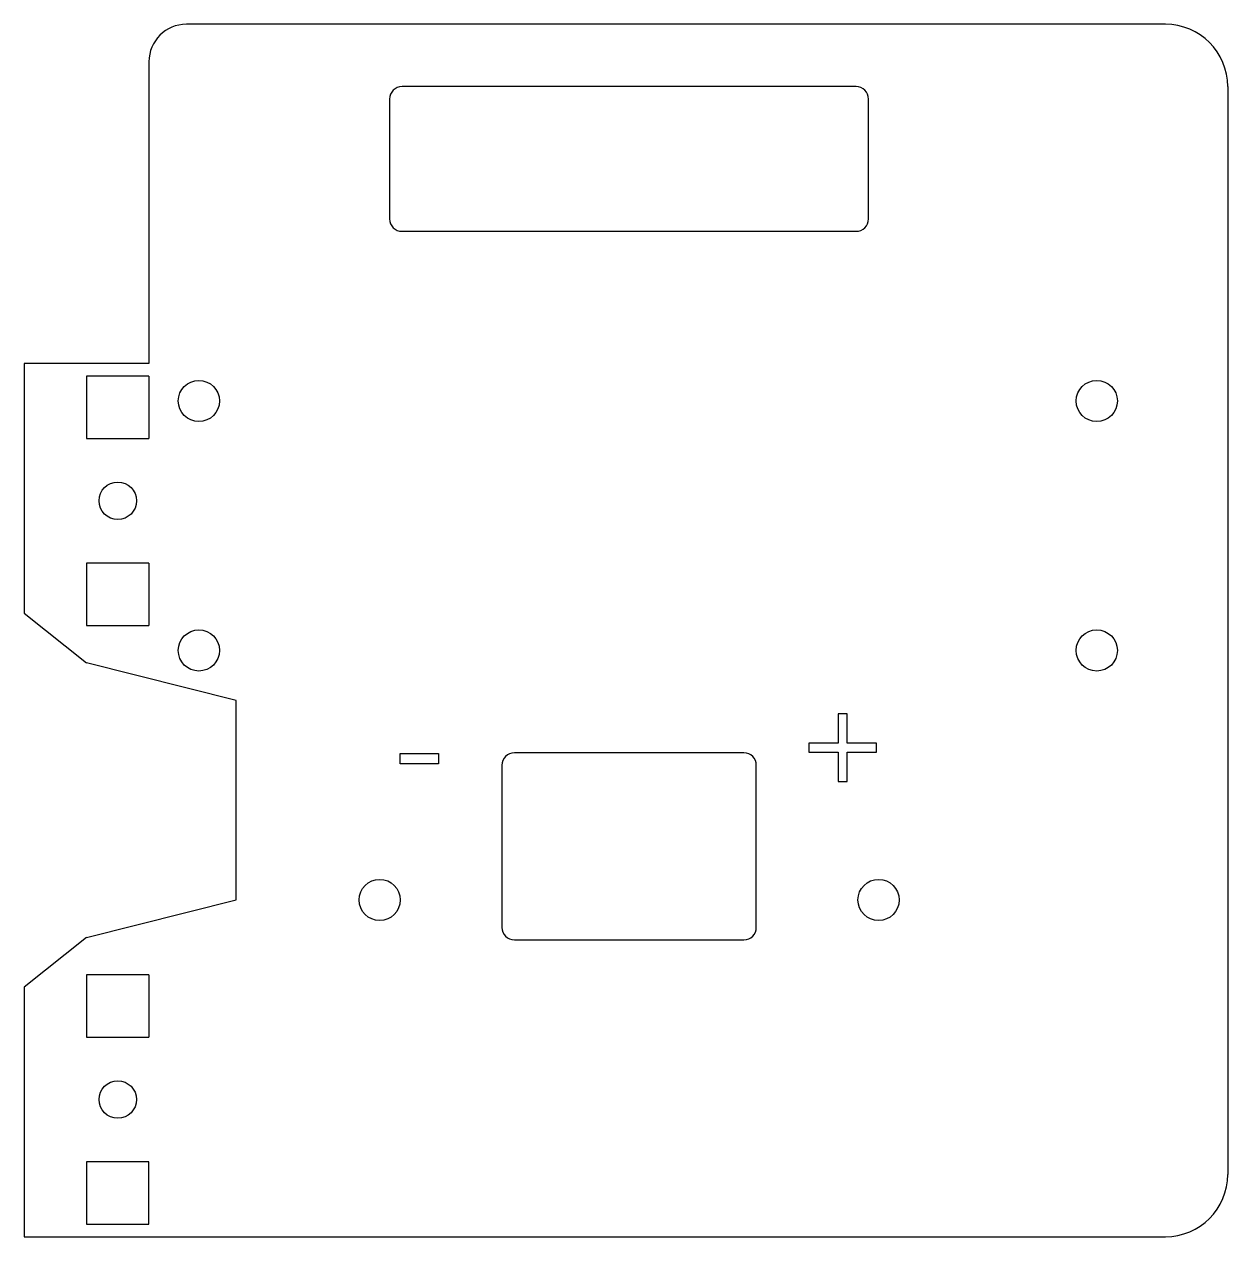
# Model space of a CAD drawing. Header units: millimetres. Extents: x -174.3 to -77.8, y -32.5 to 64.7.
import ezdxf

# ---------------------------------------------------------------- set-up
doc = ezdxf.new("R2010")
doc.units = ezdxf.units.MM

msp = doc.modelspace()

# ---------------------------------------------------------------- linework, layer by layer
at = {"color": 7, "linetype": 'Continuous', "lineweight": 25}
for p, q in [((-82.836, 64.708), (-161.336, 64.708)), ((-164.336, 61.708), (-164.336, 37.508)), ((-107.636, 59.708), (-144.036, 59.708)), ((-77.836, 59.708), (-77.836, -27.492)), ((-145.036, 58.708), (-145.036, 49.108)), ((-106.636, 49.108), (-106.636, 58.708)), ((-144.036, 48.108), (-107.636, 48.108)), ((-174.336, 37.508), (-174.336, 17.508)), ((-164.336, 37.508), (-174.336, 37.508)), ((-169.336, 36.508), (-169.336, 31.508)), ((-164.336, 36.508), (-169.336, 36.508)), ((-164.336, 36.508), (-164.336, 31.508)), ((-169.336, 31.508), (-164.336, 31.508)), ((-169.336, 21.508), (-169.336, 16.508)), ((-164.336, 21.508), (-169.336, 21.508)), ((-164.336, 21.508), (-164.336, 16.508)), ((-174.336, 17.508), (-169.336, 13.508)), ((-169.336, 16.508), (-164.336, 16.508)), ((-157.336, 10.508), (-169.336, 13.508)), ((-157.336, -5.492), (-157.336, 10.508)), ((-108.348, 9.426), (-109.066, 9.426)), ((-109.066, 9.426), (-109.066, 7.067)), ((-108.348, 7.067), (-108.348, 9.426)), ((-109.066, 7.067), (-111.425, 7.067)), ((-111.425, 7.067), (-111.425, 6.349)), ((-105.989, 7.067), (-108.348, 7.067)), ((-105.989, 6.349), (-105.989, 7.067)), ((-144.203, 5.426), (-144.203, 6.247)), ((-144.203, 6.247), (-141.126, 6.247)), ((-141.126, 6.247), (-141.126, 5.426)), ((-116.636, 6.308), (-135.036, 6.308)), ((-111.425, 6.349), (-109.066, 6.349)), ((-109.066, 6.349), (-109.066, 3.99)), ((-108.348, 3.99), (-108.348, 6.349)), ((-108.348, 6.349), (-105.989, 6.349)), ((-141.126, 5.426), (-144.203, 5.426)), ((-136.036, 5.308), (-136.036, -7.692)), ((-115.636, -7.692), (-115.636, 5.308)), ((-109.066, 3.99), (-108.348, 3.99)), ((-169.336, -8.492), (-157.336, -5.492)), ((-169.336, -8.492), (-174.336, -12.492)), ((-135.036, -8.692), (-116.636, -8.692)), ((-169.336, -11.492), (-169.336, -16.492)), ((-164.336, -11.492), (-169.336, -11.492)), ((-164.336, -11.492), (-164.336, -16.492)), ((-174.336, -12.492), (-174.336, -32.492)), ((-169.336, -16.492), (-164.336, -16.492)), ((-169.336, -26.492), (-169.336, -31.492)), ((-164.336, -26.492), (-169.336, -26.492)), ((-164.336, -31.492), (-164.336, -26.492)), ((-169.336, -31.492), (-164.336, -31.492)), ((-174.336, -32.492), (-82.836, -32.492))]:
    msp.add_line(p, q, dxfattribs=at)
for centre, radius in [((-160.336, 34.508), 1.65), ((-88.336, 34.508), 1.65), ((-166.836, 26.508), 1.5), ((-160.336, 14.508), 1.65), ((-88.336, 14.508), 1.65), ((-145.836, -5.492), 1.65), ((-105.836, -5.492), 1.65), ((-166.836, -21.492), 1.5)]:
    msp.add_circle(centre, radius, dxfattribs=at)
for centre, radius, start, end in [((-161.336, 61.708), 3, 90, 180), ((-82.836, 59.708), 5, 0, 90), ((-144.036, 58.708), 1, 90, 180), ((-107.636, 58.708), 1, 0, 90), ((-144.036, 49.108), 1, 180, 270), ((-107.636, 49.108), 1, 270, 0), ((-135.036, 5.308), 1, 90, 180), ((-116.636, 5.308), 1, 0, 90), ((-135.036, -7.692), 1, 180, 270), ((-116.636, -7.692), 1, 270, 0), ((-82.836, -27.492), 5, 270, 0)]:
    msp.add_arc(centre, radius, start, end, dxfattribs=at)

doc.saveas('drawing.dxf')
